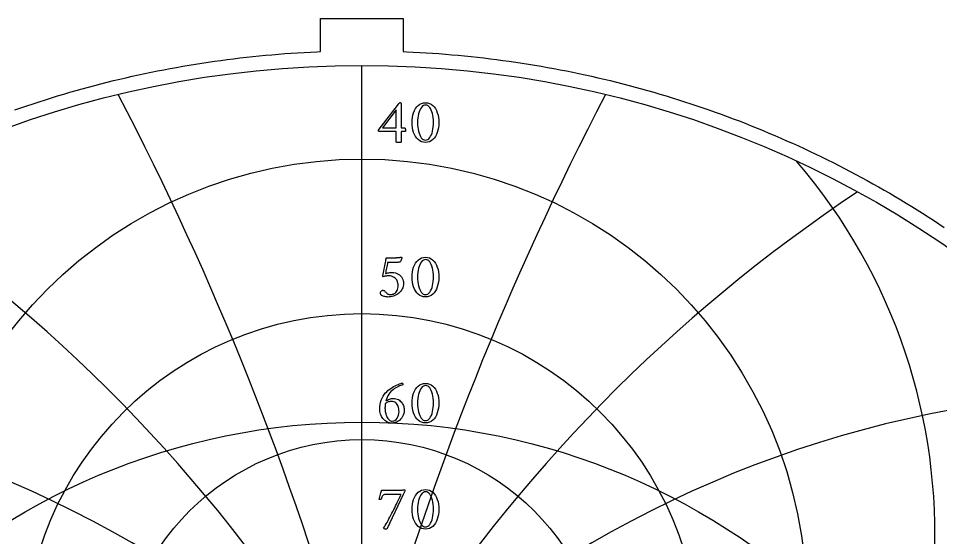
# Model space of a CAD drawing. Header units: millimetres. Extents: x -32.4 to 32.4, y -32.4 to 33.4.
# Drawn here: x -10.6 to 17.86, y 17.32 to 33.35 of the extents above; entities that cross this region are included whole.
import ezdxf

# ---------------------------------------------------------------- set-up
doc = ezdxf.new("R2010")
doc.units = ezdxf.units.MM
for name, color, linetype in [('CUT_OUTER', 1, 'Continuous'), ('ENGRAVE', 7, 'Continuous'), ('ENGRAVE_FINE', 8, 'Continuous'), ('TEXT', 5, 'Continuous')]:
    doc.layers.add(name, color=color, linetype=linetype)

msp = doc.modelspace()

# ---------------------------------------------------------------- linework, layer by layer
at = {"layer": 'CUT_OUTER'}
msp.add_lwpolyline([(-10.7113, 30.5252), (-10.5238, 30.5904), (-10.3359, 30.6544), (-10.1476, 30.7172), (-9.9589, 30.7789), (-9.7699, 30.8395), (-9.5805, 30.8988), (-9.3907, 30.957), (-9.2006, 31.0141), (-9.0101, 31.0699), (-8.8193, 31.1246), (-8.6282, 31.1782), (-8.4367, 31.2305), (-8.2449, 31.2817), (-8.0528, 31.3317), (-7.8604, 31.3805), (-7.6677, 31.4282), (-7.4747, 31.4746), (-7.2815, 31.5199), (-7.0879, 31.564), (-6.8941, 31.6069), (-6.7001, 31.6486), (-6.5057, 31.6891), (-6.3112, 31.7284), (-6.1164, 31.7665), (-5.9213, 31.8035), (-5.7261, 31.8392), (-5.5306, 31.8737), (-5.3349, 31.9071), (-5.1391, 31.9392), (-4.943, 31.9701), (-4.7467, 31.9999), (-4.5503, 32.0284), (-4.3537, 32.0557), (-4.1569, 32.0818), (-3.96, 32.1067), (-3.7629, 32.1304), (-3.5657, 32.1529), (-3.3683, 32.1742), (-3.1709, 32.1942), (-2.9733, 32.2131), (-2.7755, 32.2307), (-2.5777, 32.2471), (-2.3798, 32.2623), (-2.1818, 32.2763), (-1.9837, 32.2891), (-1.7856, 32.3007), (-1.5873, 32.311), (-1.3891, 32.3202), (-1.2775, 32.3246), (-1.2775, 33.35), (1.2775, 33.35), (1.2775, 32.3246), (1.3891, 32.3202), (1.5873, 32.311), (1.7856, 32.3007), (1.9837, 32.2891), (2.1818, 32.2763), (2.3798, 32.2623), (2.5777, 32.2471), (2.7755, 32.2307), (2.9733, 32.2131), (3.1709, 32.1942), (3.3683, 32.1742), (3.5657, 32.1529), (3.7629, 32.1304), (3.96, 32.1067), (4.1569, 32.0818), (4.3537, 32.0557), (4.5503, 32.0284), (4.7467, 31.9999), (4.943, 31.9701), (5.1391, 31.9392), (5.3349, 31.9071), (5.5306, 31.8737), (5.7261, 31.8392), (5.9213, 31.8035), (6.1164, 31.7665), (6.3112, 31.7284), (6.5057, 31.6891), (6.7001, 31.6486), (6.8941, 31.6069), (7.0879, 31.564), (7.2815, 31.5199), (7.4747, 31.4746), (7.6677, 31.4282), (7.8604, 31.3805), (8.0528, 31.3317), (8.2449, 31.2817), (8.4367, 31.2305), (8.6282, 31.1782), (8.8193, 31.1246), (9.0101, 31.0699), (9.2006, 31.0141), (9.3907, 30.957), (9.5805, 30.8988), (9.7699, 30.8395), (9.9589, 30.7789), (10.1476, 30.7172), (10.3359, 30.6544), (10.5238, 30.5904), (10.7113, 30.5252), (10.8984, 30.459), (11.0851, 30.3915), (11.2713, 30.3229), (11.4572, 30.2532), (11.6426, 30.1823), (11.8276, 30.1103), (12.0121, 30.0372), (12.1962, 29.9629), (12.3798, 29.8875), (12.563, 29.811), (12.7456, 29.7333), (12.9278, 29.6546), (13.1096, 29.5747), (13.2908, 29.4937), (13.4715, 29.4116), (13.6517, 29.3284), (13.8314, 29.2441), (14.0106, 29.1586), (14.1892, 29.0721), (14.3674, 28.9845), (14.5449, 28.8958), (14.722, 28.806), (14.8984, 28.7151), (15.0743, 28.6232), (15.2497, 28.5302), (15.4245, 28.436), (15.5986, 28.3409), (15.7722, 28.2446), (15.9453, 28.1473), (16.1177, 28.0489), (16.2895, 27.9495), (16.4607, 27.849), (16.6312, 27.7475), (16.8012, 27.645), (16.9705, 27.5413), (17.1391, 27.4367), (17.3072, 27.331), (17.4745, 27.2243), (17.6413, 27.1166), (17.8073, 27.0078), (17.9727, 26.898)], dxfattribs=at)
at = {"layer": 'ENGRAVE'}
msp.add_lwpolyline([(0, -31.9), (0, 31.9)], dxfattribs=at)
for centre, radius in [((0, 0), 31.9), ((0, 15.2789), 13.7272), ((0, 13.8174), 10.4167), ((0, 0), 20.8814), ((0, 12.8225), 7.5193)]:
    msp.add_circle(centre, radius, dxfattribs=at)
for centre, radius, start, end in [((0, 17.4126), 17.6859, 139.30194, 40.69806), ((0, 20.5945), 22.6971, 175.19453, 4.80547)]:
    msp.add_arc(centre, radius, start, end, dxfattribs=at)
at = {"layer": 'ENGRAVE_FINE'}
for centre, radius, start, end in [((-91.399, -12.7961), 94.6232, 4.252813, 27.571398), ((-91.399, -12.7961), 94.6232, 4.252813, 27.571398), ((91.399, -12.7961), 94.6232, 152.428602, 175.747187), ((91.399, -12.7961), 94.6232, 152.428602, 175.747187), ((-42.4184, -12.7961), 48.9806, 8.6432, 56.38088), ((-42.4184, -12.7961), 48.9806, 8.6432, 56.38088), ((42.4184, -12.7961), 48.9806, 123.61912, 171.3568), ((42.4184, -12.7961), 48.9806, 123.61912, 171.3568), ((-24.4903, -12.7961), 34.6345, 13.32622, 87.98576), ((-24.4903, -12.7961), 34.6345, 13.32622, 87.98576), ((24.4903, -12.7961), 34.6345, 92.01424, 166.67378), ((24.4903, -12.7961), 34.6345, 92.01424, 166.67378)]:
    msp.add_arc(centre, radius, start, end, dxfattribs=at)
at = {"layer": 'TEXT'}
for points in [[(1.1812, 30.75), (1.1884, 30.7493), (1.1945, 30.7471), (1.1996, 30.7435), (1.2035, 30.7384), (1.2065, 30.7325), (1.2086, 30.7267), (1.2099, 30.7209), (1.2103, 30.7151), (1.2103, 29.9671), (1.323, 29.9671), (1.3277, 29.9656), (1.3322, 29.9613), (1.3365, 29.954), (1.3405, 29.9438), (1.3439, 29.9317), (1.3463, 29.9185), (1.3478, 29.9045), (1.3483, 29.8894), (1.3479, 29.8794), (1.3468, 29.8709), (1.345, 29.8639), (1.3424, 29.8583), (1.2103, 29.8583), (1.2103, 29.5261), (1.2095, 29.5258), (1.2072, 29.5249), (1.2032, 29.5234), (1.1977, 29.5212), (1.1887, 29.5191), (1.1741, 29.5176), (1.1542, 29.5167), (1.1287, 29.5164), (1.099, 29.5174), (1.0777, 29.5203), (1.065, 29.5251), (1.0607, 29.5319), (1.0607, 29.8583), (0.5265, 29.8583), (0.5219, 29.8615), (0.518, 29.8654), (0.5146, 29.8698), (0.5119, 29.8748), (0.5098, 29.88), (0.5083, 29.8848), (0.5074, 29.8892), (0.5071, 29.8933), (1.1248, 30.7015), (1.1302, 30.7077), (1.1365, 30.7148), (1.1438, 30.7228), (1.152, 30.7316), (1.1604, 30.7397), (1.1681, 30.7454), (1.175, 30.7489), (1.1812, 30.75)], [(1.9622, 30.7442), (2.0266, 30.739), (2.0858, 30.7233), (2.1397, 30.6972), (2.1885, 30.6607), (2.2318, 30.6154), (2.2696, 30.5633), (2.3018, 30.5042), (2.3284, 30.4382), (2.3492, 30.3671), (2.3641, 30.2928), (2.373, 30.2151), (2.376, 30.1342), (2.3729, 30.0533), (2.3638, 29.9756), (2.3487, 29.9012), (2.3274, 29.8301), (2.3004, 29.7641), (2.2679, 29.7048), (2.23, 29.6524), (2.1866, 29.6067), (2.1379, 29.5698), (2.0843, 29.5433), (2.0257, 29.5275), (1.9622, 29.5222), (1.9002, 29.5275), (1.8427, 29.5433), (1.7895, 29.5698), (1.7407, 29.6067), (1.6968, 29.6524), (1.6584, 29.7048), (1.6254, 29.7641), (1.5979, 29.8301), (1.5762, 29.9012), (1.5608, 29.9756), (1.5515, 30.0533), (1.5484, 30.1342), (1.5514, 30.2151), (1.5605, 30.2928), (1.5757, 30.3671), (1.5969, 30.4382), (1.624, 30.5042), (1.6567, 30.5633), (1.6949, 30.6154), (1.7388, 30.6607), (1.7877, 30.6972), (1.8412, 30.7233), (1.8994, 30.739), (1.9622, 30.7442)], [(1.0607, 30.5227), (0.6353, 29.9671), (1.0607, 29.9671)], [(1.9719, 30.6743), (1.9335, 30.6697), (1.8978, 30.6561), (1.865, 30.6333), (1.8349, 30.6014), (1.8079, 30.5619), (1.7842, 30.5162), (1.7637, 30.4643), (1.7465, 30.4062), (1.7329, 30.3433), (1.7232, 30.277), (1.7174, 30.2073), (1.7154, 30.1342), (1.7174, 30.0619), (1.7232, 29.9926), (1.7329, 29.9264), (1.7465, 29.8632), (1.7635, 29.8046), (1.7832, 29.7522), (1.8057, 29.706), (1.831, 29.666), (1.8588, 29.6337), (1.8886, 29.6106), (1.9205, 29.5968), (1.9544, 29.5922), (1.9953, 29.5969), (2.0326, 29.6111), (2.0662, 29.6348), (2.0962, 29.6679), (2.1226, 29.709), (2.1455, 29.7563), (2.1649, 29.81), (2.1807, 29.87), (2.1931, 29.9344), (2.2019, 30.0016), (2.2071, 30.0714), (2.2089, 30.1439), (2.207, 30.2168), (2.2014, 30.286), (2.192, 30.3513), (2.1788, 30.413), (2.1623, 30.4697), (2.1428, 30.5203), (2.1205, 30.5649), (2.0952, 30.6034), (2.0675, 30.6344), (2.0377, 30.6565), (2.0058, 30.6698), (1.9719, 30.6743)], [(0.9286, 25.5059), (0.9828, 25.5028), (1.0328, 25.4933), (1.0785, 25.4775), (1.12, 25.4554), (1.1571, 25.4285), (1.1897, 25.3983), (1.2178, 25.3649), (1.2414, 25.3281), (1.2601, 25.2895), (1.2735, 25.2502), (1.2815, 25.2103), (1.2842, 25.1698), (1.2815, 25.1224), (1.2737, 25.0773), (1.2607, 25.0345), (1.2424, 24.994), (1.2198, 24.9561), (1.1938, 24.9211), (1.1644, 24.8891), (1.1316, 24.8599), (1.0961, 24.8339), (1.0586, 24.8111), (1.0189, 24.7916), (0.9772, 24.7754), (0.9342, 24.7627), (0.8907, 24.7536), (0.8468, 24.7481), (0.8024, 24.7463), (0.7827, 24.747), (0.7608, 24.749), (0.7366, 24.7523), (0.7101, 24.757), (0.6831, 24.7631), (0.6574, 24.7708), (0.633, 24.7801), (0.61, 24.791), (0.6056, 24.7949), (0.6003, 24.8007), (0.594, 24.8085), (0.5867, 24.8182), (0.5799, 24.829), (0.5751, 24.84), (0.5721, 24.8513), (0.5712, 24.8629), (0.5727, 24.8823), (0.5772, 24.8998), (0.5848, 24.9153), (0.5955, 24.9289), (0.608, 24.94), (0.6214, 24.9479), (0.6357, 24.9526), (0.6508, 24.9542), (0.6692, 24.9523), (0.6855, 24.9466), (0.6998, 24.9372), (0.712, 24.9241), (0.7232, 24.9094), (0.7346, 24.8956), (0.7461, 24.8827), (0.7577, 24.8706), (0.7719, 24.8581), (0.7875, 24.8476), (0.8045, 24.8391), (0.8228, 24.8327), (0.8416, 24.8281), (0.8604, 24.8247), (0.879, 24.8227), (0.8975, 24.8221), (0.9229, 24.8238), (0.9483, 24.8291), (0.9739, 24.8379), (0.9995, 24.8502), (1.0242, 24.8666), (1.0469, 24.8876), (1.0675, 24.9133), (1.086, 24.9435), (1.1013, 24.9788), (1.1122, 25.0195), (1.1188, 25.0657), (1.121, 25.1174), (1.1191, 25.1478), (1.1134, 25.1788), (1.104, 25.2104), (1.0908, 25.2427), (1.0735, 25.274), (1.0518, 25.3029), (1.0255, 25.3294), (0.9947, 25.3534), (0.9589, 25.3734), (0.9175, 25.3876), (0.8705, 25.3962), (0.8179, 25.3991), (0.801, 25.3985), (0.7815, 25.3969), (0.7592, 25.3941), (0.7344, 25.3903), (0.71, 25.3858), (0.6892, 25.3808), (0.6721, 25.3756), (0.6586, 25.3699), (0.6557, 25.3705), (0.653, 25.3721), (0.6504, 25.3748), (0.6479, 25.3787), (0.6458, 25.3831), (0.6443, 25.3876), (0.6434, 25.3923), (0.643, 25.3971), (0.6537, 25.4505), (0.6644, 25.504), (0.6751, 25.5574), (0.6858, 25.6108), (0.6963, 25.6633), (0.7064, 25.714), (0.7162, 25.7629), (0.7256, 25.8099), (0.7343, 25.854), (0.7419, 25.8937), (0.7484, 25.9292), (0.7538, 25.9605), (1.0335, 25.9605), (1.0531, 25.9608), (1.0729, 25.9615), (1.0929, 25.9627), (1.1132, 25.9644), (1.1327, 25.9664), (1.1506, 25.9685), (1.1667, 25.9708), (1.1812, 25.9731), (1.1931, 25.9753), (1.2016, 25.9768), (1.2067, 25.9777), (1.2084, 25.978), (1.2131, 25.9752), (1.2174, 25.9727), (1.2213, 25.9703), (1.2249, 25.9683), (1.2279, 25.9661), (1.23, 25.9634), (1.2313, 25.9603), (1.2317, 25.9566), (1.2313, 25.9526), (1.23, 25.9462), (1.2279, 25.9375), (1.2249, 25.9265), (1.2211, 25.9141), (1.2166, 25.901), (1.2114, 25.8874), (1.2055, 25.8731), (1.1989, 25.859), (1.1916, 25.8459), (1.1838, 25.8337), (1.1754, 25.8226), (1.155, 25.8206), (1.1326, 25.8187), (1.1083, 25.8167), (1.0821, 25.8148), (1.0537, 25.8131), (1.0229, 25.8119), (0.9896, 25.8112), (0.9539, 25.8109), (0.7946, 25.8109), (0.7859, 25.768), (0.7773, 25.7247), (0.7689, 25.6811), (0.7606, 25.637), (0.7523, 25.5934), (0.7438, 25.5508), (0.7353, 25.5094), (0.7266, 25.469), (0.7475, 25.4765), (0.7715, 25.4833), (0.7985, 25.4896), (0.8286, 25.4952), (0.8585, 25.4999), (0.8852, 25.5032), (0.9085, 25.5052), (0.9286, 25.5059)], [(1.9622, 25.9722), (2.0266, 25.9669), (2.0858, 25.9513), (2.1397, 25.9252), (2.1885, 25.8886), (2.2318, 25.8434), (2.2696, 25.7912), (2.3018, 25.7322), (2.3284, 25.6662), (2.3492, 25.5951), (2.3641, 25.5207), (2.373, 25.4431), (2.376, 25.3621), (2.3729, 25.2812), (2.3638, 25.2036), (2.3487, 25.1292), (2.3274, 25.0581), (2.3004, 24.9921), (2.2679, 24.9328), (2.23, 24.8803), (2.1866, 24.8347), (2.1379, 24.7977), (2.0843, 24.7713), (2.0257, 24.7555), (1.9622, 24.7502), (1.9002, 24.7555), (1.8427, 24.7713), (1.7895, 24.7977), (1.7407, 24.8347), (1.6968, 24.8803), (1.6584, 24.9328), (1.6254, 24.9921), (1.5979, 25.0581), (1.5762, 25.1292), (1.5608, 25.2036), (1.5515, 25.2812), (1.5484, 25.3621), (1.5514, 25.4431), (1.5605, 25.5207), (1.5757, 25.5951), (1.5969, 25.6662), (1.624, 25.7322), (1.6567, 25.7912), (1.6949, 25.8434), (1.7388, 25.8886), (1.7877, 25.9252), (1.8412, 25.9513), (1.8994, 25.9669), (1.9622, 25.9722)], [(1.9719, 25.9022), (1.9335, 25.8977), (1.8978, 25.884), (1.865, 25.8612), (1.8349, 25.8294), (1.8079, 25.7899), (1.7842, 25.7441), (1.7637, 25.6922), (1.7465, 25.6341), (1.7329, 25.5712), (1.7232, 25.5049), (1.7174, 25.4352), (1.7154, 25.3621), (1.7174, 25.2898), (1.7232, 25.2206), (1.7329, 25.1543), (1.7465, 25.0911), (1.7635, 25.0325), (1.7832, 24.9802), (1.8057, 24.934), (1.831, 24.8939), (1.8588, 24.8616), (1.8886, 24.8386), (1.9205, 24.8247), (1.9544, 24.8201), (1.9953, 24.8249), (2.0326, 24.8391), (2.0662, 24.8627), (2.0962, 24.8959), (2.1226, 24.9369), (2.1455, 24.9843), (2.1649, 25.038), (2.1807, 25.0979), (2.1931, 25.1624), (2.2019, 25.2296), (2.2071, 25.2994), (2.2089, 25.3719), (2.207, 25.4448), (2.2014, 25.5139), (2.192, 25.5793), (2.1788, 25.6409), (2.1623, 25.6976), (2.1428, 25.7483), (2.1205, 25.7928), (2.0952, 25.8313), (2.0675, 25.8623), (2.0377, 25.8845), (2.0058, 25.8978), (1.9719, 25.9022)], [(0.9597, 21.6136), (1.0073, 21.6113), (1.0508, 21.6044), (1.0903, 21.5928), (1.1258, 21.5767), (1.1576, 21.557), (1.186, 21.5347), (1.2111, 21.5099), (1.2327, 21.4825), (1.2512, 21.4535), (1.2669, 21.4237), (1.2798, 21.3932), (1.29, 21.362), (1.2976, 21.3312), (1.3031, 21.302), (1.3064, 21.2744), (1.3075, 21.2484), (1.3042, 21.1968), (1.2946, 21.1471), (1.2785, 21.0992), (1.256, 21.0531), (1.2281, 21.0101), (1.1958, 20.9715), (1.1591, 20.9373), (1.118, 20.9074), (1.0734, 20.8832), (1.026, 20.8659), (0.9758, 20.8555), (0.9228, 20.8521), (0.8811, 20.8544), (0.8415, 20.8615), (0.8039, 20.8734), (0.7684, 20.8899), (0.7351, 20.9104), (0.7045, 20.9339), (0.6764, 20.9604), (0.6508, 20.99), (0.6279, 21.022), (0.6078, 21.0558), (0.5905, 21.0914), (0.576, 21.1289), (0.5645, 21.1672), (0.5564, 21.2054), (0.5514, 21.2435), (0.5498, 21.2814), (0.5527, 21.3533), (0.5615, 21.4232), (0.576, 21.4912), (0.5964, 21.5573), (0.6224, 21.6203), (0.6537, 21.6792), (0.6904, 21.7339), (0.7324, 21.7846), (0.7677, 21.8208), (0.8055, 21.8555), (0.8459, 21.8888), (0.8888, 21.9206), (0.9332, 21.9506), (0.9782, 21.9784), (1.0236, 22.004), (1.0695, 22.0274), (1.1148, 22.0482), (1.1586, 22.0658), (1.2008, 22.0802), (1.2414, 22.0915), (1.2476, 22.0901), (1.2526, 22.0859), (1.2563, 22.079), (1.2589, 22.0692), (1.2606, 22.0588), (1.2618, 22.05), (1.2625, 22.0428), (1.2628, 22.0371), (1.2316, 22.0264), (1.1984, 22.0138), (1.1632, 21.9992), (1.1258, 21.9827), (1.0874, 21.9638), (1.0488, 21.9419), (1.0102, 21.9172), (0.9714, 21.8895), (0.9335, 21.8585), (0.8975, 21.8237), (0.8635, 21.7851), (0.8315, 21.7428), (0.8022, 21.6962), (0.7766, 21.6449), (0.7546, 21.5889), (0.7363, 21.5281), (0.7623, 21.5474), (0.7897, 21.5643), (0.8186, 21.5789), (0.849, 21.5913), (0.8792, 21.601), (0.9077, 21.608), (0.9346, 21.6122), (0.9597, 21.6136)], [(1.9622, 22.0799), (2.0266, 22.0746), (2.0858, 22.059), (2.1397, 22.0329), (2.1885, 21.9963), (2.2318, 21.9511), (2.2696, 21.8989), (2.3018, 21.8399), (2.3284, 21.7739), (2.3492, 21.7028), (2.3641, 21.6284), (2.373, 21.5508), (2.376, 21.4698), (2.3729, 21.3889), (2.3638, 21.3113), (2.3487, 21.2369), (2.3274, 21.1658), (2.3004, 21.0998), (2.2679, 21.0405), (2.23, 20.988), (2.1866, 20.9424), (2.1379, 20.9054), (2.0843, 20.879), (2.0257, 20.8632), (1.9622, 20.8579), (1.9002, 20.8632), (1.8427, 20.879), (1.7895, 20.9054), (1.7407, 20.9424), (1.6968, 20.988), (1.6584, 21.0405), (1.6254, 21.0998), (1.5979, 21.1658), (1.5762, 21.2369), (1.5608, 21.3113), (1.5515, 21.3889), (1.5484, 21.4698), (1.5514, 21.5508), (1.5605, 21.6284), (1.5757, 21.7028), (1.5969, 21.7739), (1.624, 21.8399), (1.6567, 21.8989), (1.6949, 21.9511), (1.7388, 21.9963), (1.7877, 22.0329), (1.8412, 22.059), (1.8994, 22.0746), (1.9622, 22.0799)], [(1.9719, 22.0099), (1.9335, 22.0054), (1.8978, 21.9917), (1.865, 21.9689), (1.8349, 21.9371), (1.8079, 21.8976), (1.7842, 21.8518), (1.7637, 21.7999), (1.7465, 21.7418), (1.7329, 21.6789), (1.7232, 21.6126), (1.7174, 21.5429), (1.7154, 21.4698), (1.7174, 21.3975), (1.7232, 21.3283), (1.7329, 21.262), (1.7465, 21.1988), (1.7635, 21.1402), (1.7832, 21.0879), (1.8057, 21.0417), (1.831, 21.0016), (1.8588, 20.9693), (1.8886, 20.9463), (1.9205, 20.9324), (1.9544, 20.9278), (1.9953, 20.9326), (2.0326, 20.9468), (2.0662, 20.9704), (2.0962, 21.0036), (2.1226, 21.0446), (2.1455, 21.092), (2.1649, 21.1457), (2.1807, 21.2056), (2.1931, 21.2701), (2.2019, 21.3373), (2.2071, 21.4071), (2.2089, 21.4796), (2.207, 21.5525), (2.2014, 21.6216), (2.192, 21.687), (2.1788, 21.7486), (2.1623, 21.8053), (2.1428, 21.856), (2.1205, 21.9005), (2.0952, 21.939), (2.0675, 21.97), (2.0377, 21.9922), (2.0058, 22.0055), (1.9719, 22.0099)], [(0.7208, 21.4446), (0.7189, 21.4289), (0.7174, 21.413), (0.716, 21.3969), (0.7149, 21.3805), (0.7141, 21.364), (0.7135, 21.3475), (0.7131, 21.3309), (0.713, 21.3144), (0.7138, 21.282), (0.7164, 21.2489), (0.7206, 21.215), (0.7266, 21.1804), (0.7343, 21.146), (0.7438, 21.1129), (0.7552, 21.0809), (0.7684, 21.0502), (0.7833, 21.0215), (0.8002, 20.9956), (0.8188, 20.9724), (0.8393, 20.9521), (0.8615, 20.9355), (0.8854, 20.9237), (0.911, 20.9166), (0.9383, 20.9142), (0.9819, 20.9196), (1.0214, 20.9356), (1.0567, 20.9623), (1.0879, 20.9997), (1.1134, 21.0451), (1.1316, 21.0959), (1.1426, 21.152), (1.1462, 21.2134), (1.1447, 21.2535), (1.1401, 21.2921), (1.1326, 21.3292), (1.1219, 21.3649), (1.108, 21.3982), (1.0906, 21.4281), (1.0697, 21.4545), (1.0452, 21.4776), (1.0169, 21.4963), (0.9845, 21.5097), (0.9479, 21.5177), (0.9073, 21.5204), (0.8863, 21.5196), (0.8643, 21.5172), (0.8411, 21.5133), (0.8169, 21.5077), (0.7923, 21.499), (0.7681, 21.4856), (0.7443, 21.4675), (0.7208, 21.4446)], [(1.1851, 18.7834), (1.2039, 18.7836), (1.2234, 18.7841), (1.2437, 18.785), (1.2647, 18.7863), (1.2839, 18.7876), (1.2987, 18.7885), (1.3092, 18.789), (1.3152, 18.7892), (1.3203, 18.7881), (1.324, 18.7848), (1.3262, 18.7794), (1.3269, 18.7717), (1.3258, 18.7611), (1.3225, 18.7487), (1.3171, 18.7344), (1.3094, 18.7183), (1.3005, 18.701), (1.2914, 18.6831), (1.2821, 18.6646), (1.2725, 18.6455), (0.7732, 17.5789), (0.7698, 17.5763), (0.7654, 17.5745), (0.7601, 17.5734), (0.7538, 17.5731), (0.7425, 17.5737), (0.73, 17.5757), (0.7163, 17.5791), (0.7013, 17.5837), (0.6877, 17.5893), (0.678, 17.5952), (0.6722, 17.6014), (0.6702, 17.608), (0.6951, 17.6469), (0.7212, 17.6896), (0.7486, 17.7362), (0.7771, 17.7868), (0.8064, 17.8399), (0.8361, 17.8946), (0.8662, 17.9507), (0.8966, 18.0082), (0.9268, 18.0663), (0.9563, 18.1238), (0.9851, 18.1809), (1.0131, 18.2375), (1.0401, 18.2925), (1.0656, 18.3451), (1.0896, 18.395), (1.1122, 18.4424), (1.133, 18.4863), (1.1516, 18.5255), (1.168, 18.5601), (1.1822, 18.5901), (1.1936, 18.6143), (1.2018, 18.6316), (1.2067, 18.642), (1.2084, 18.6455), (0.7266, 18.6455), (0.7001, 18.6433), (0.677, 18.6367), (0.6574, 18.6258), (0.6411, 18.6105), (0.627, 18.5904), (0.6139, 18.5653), (0.6018, 18.5351), (0.5906, 18.4997), (0.5884, 18.4946), (0.5838, 18.491), (0.5768, 18.4888), (0.5673, 18.4881), (0.5639, 18.4883), (0.5598, 18.4891), (0.5547, 18.4903), (0.5488, 18.492), (0.5429, 18.4939), (0.5379, 18.4959), (0.5337, 18.4978), (0.5304, 18.4997), (0.5428, 18.5388), (0.5549, 18.5782), (0.5666, 18.6179), (0.578, 18.6581), (0.5883, 18.6961), (0.5972, 18.7297), (0.6044, 18.7588), (0.61, 18.7834)], [(1.9622, 18.7989), (2.0266, 18.7937), (2.0858, 18.778), (2.1397, 18.7519), (2.1885, 18.7154), (2.2318, 18.6702), (2.2696, 18.618), (2.3018, 18.5589), (2.3284, 18.4929), (2.3492, 18.4219), (2.3641, 18.3475), (2.373, 18.2698), (2.376, 18.1889), (2.3729, 18.108), (2.3638, 18.0303), (2.3487, 17.956), (2.3274, 17.8849), (2.3004, 17.8188), (2.2679, 17.7596), (2.23, 17.7071), (2.1866, 17.6615), (2.1379, 17.6245), (2.0843, 17.5981), (2.0257, 17.5822), (1.9622, 17.5769), (1.9002, 17.5822), (1.8427, 17.5981), (1.7895, 17.6245), (1.7407, 17.6615), (1.6968, 17.7071), (1.6584, 17.7596), (1.6254, 17.8188), (1.5979, 17.8849), (1.5762, 17.956), (1.5608, 18.0303), (1.5515, 18.108), (1.5484, 18.1889), (1.5514, 18.2698), (1.5605, 18.3475), (1.5757, 18.4219), (1.5969, 18.4929), (1.624, 18.5589), (1.6567, 18.618), (1.6949, 18.6702), (1.7388, 18.7154), (1.7877, 18.7519), (1.8412, 18.778), (1.8994, 18.7937), (1.9622, 18.7989)], [(1.9719, 18.729), (1.9335, 18.7244), (1.8978, 18.7108), (1.865, 18.688), (1.8349, 18.6561), (1.8079, 18.6166), (1.7842, 18.5709), (1.7637, 18.519), (1.7465, 18.4609), (1.7329, 18.398), (1.7232, 18.3317), (1.7174, 18.262), (1.7154, 18.1889), (1.7174, 18.1166), (1.7232, 18.0473), (1.7329, 17.9811), (1.7465, 17.9179), (1.7635, 17.8593), (1.7832, 17.8069), (1.8057, 17.7607), (1.831, 17.7207), (1.8588, 17.6884), (1.8886, 17.6653), (1.9205, 17.6515), (1.9544, 17.6469), (1.9953, 17.6516), (2.0326, 17.6658), (2.0662, 17.6895), (2.0962, 17.7226), (2.1226, 17.7637), (2.1455, 17.811), (2.1649, 17.8647), (2.1807, 17.9247), (2.1931, 17.9892), (2.2019, 18.0563), (2.2071, 18.1261), (2.2089, 18.1986), (2.207, 18.2715), (2.2014, 18.3407), (2.192, 18.4061), (2.1788, 18.4677), (2.1623, 18.5244), (2.1428, 18.575), (2.1205, 18.6196), (2.0952, 18.6581), (2.0675, 18.6891), (2.0377, 18.7113), (2.0058, 18.7246), (1.9719, 18.729)]]:
    msp.add_lwpolyline(points, close=True, dxfattribs=at)

doc.saveas('drawing.dxf')
